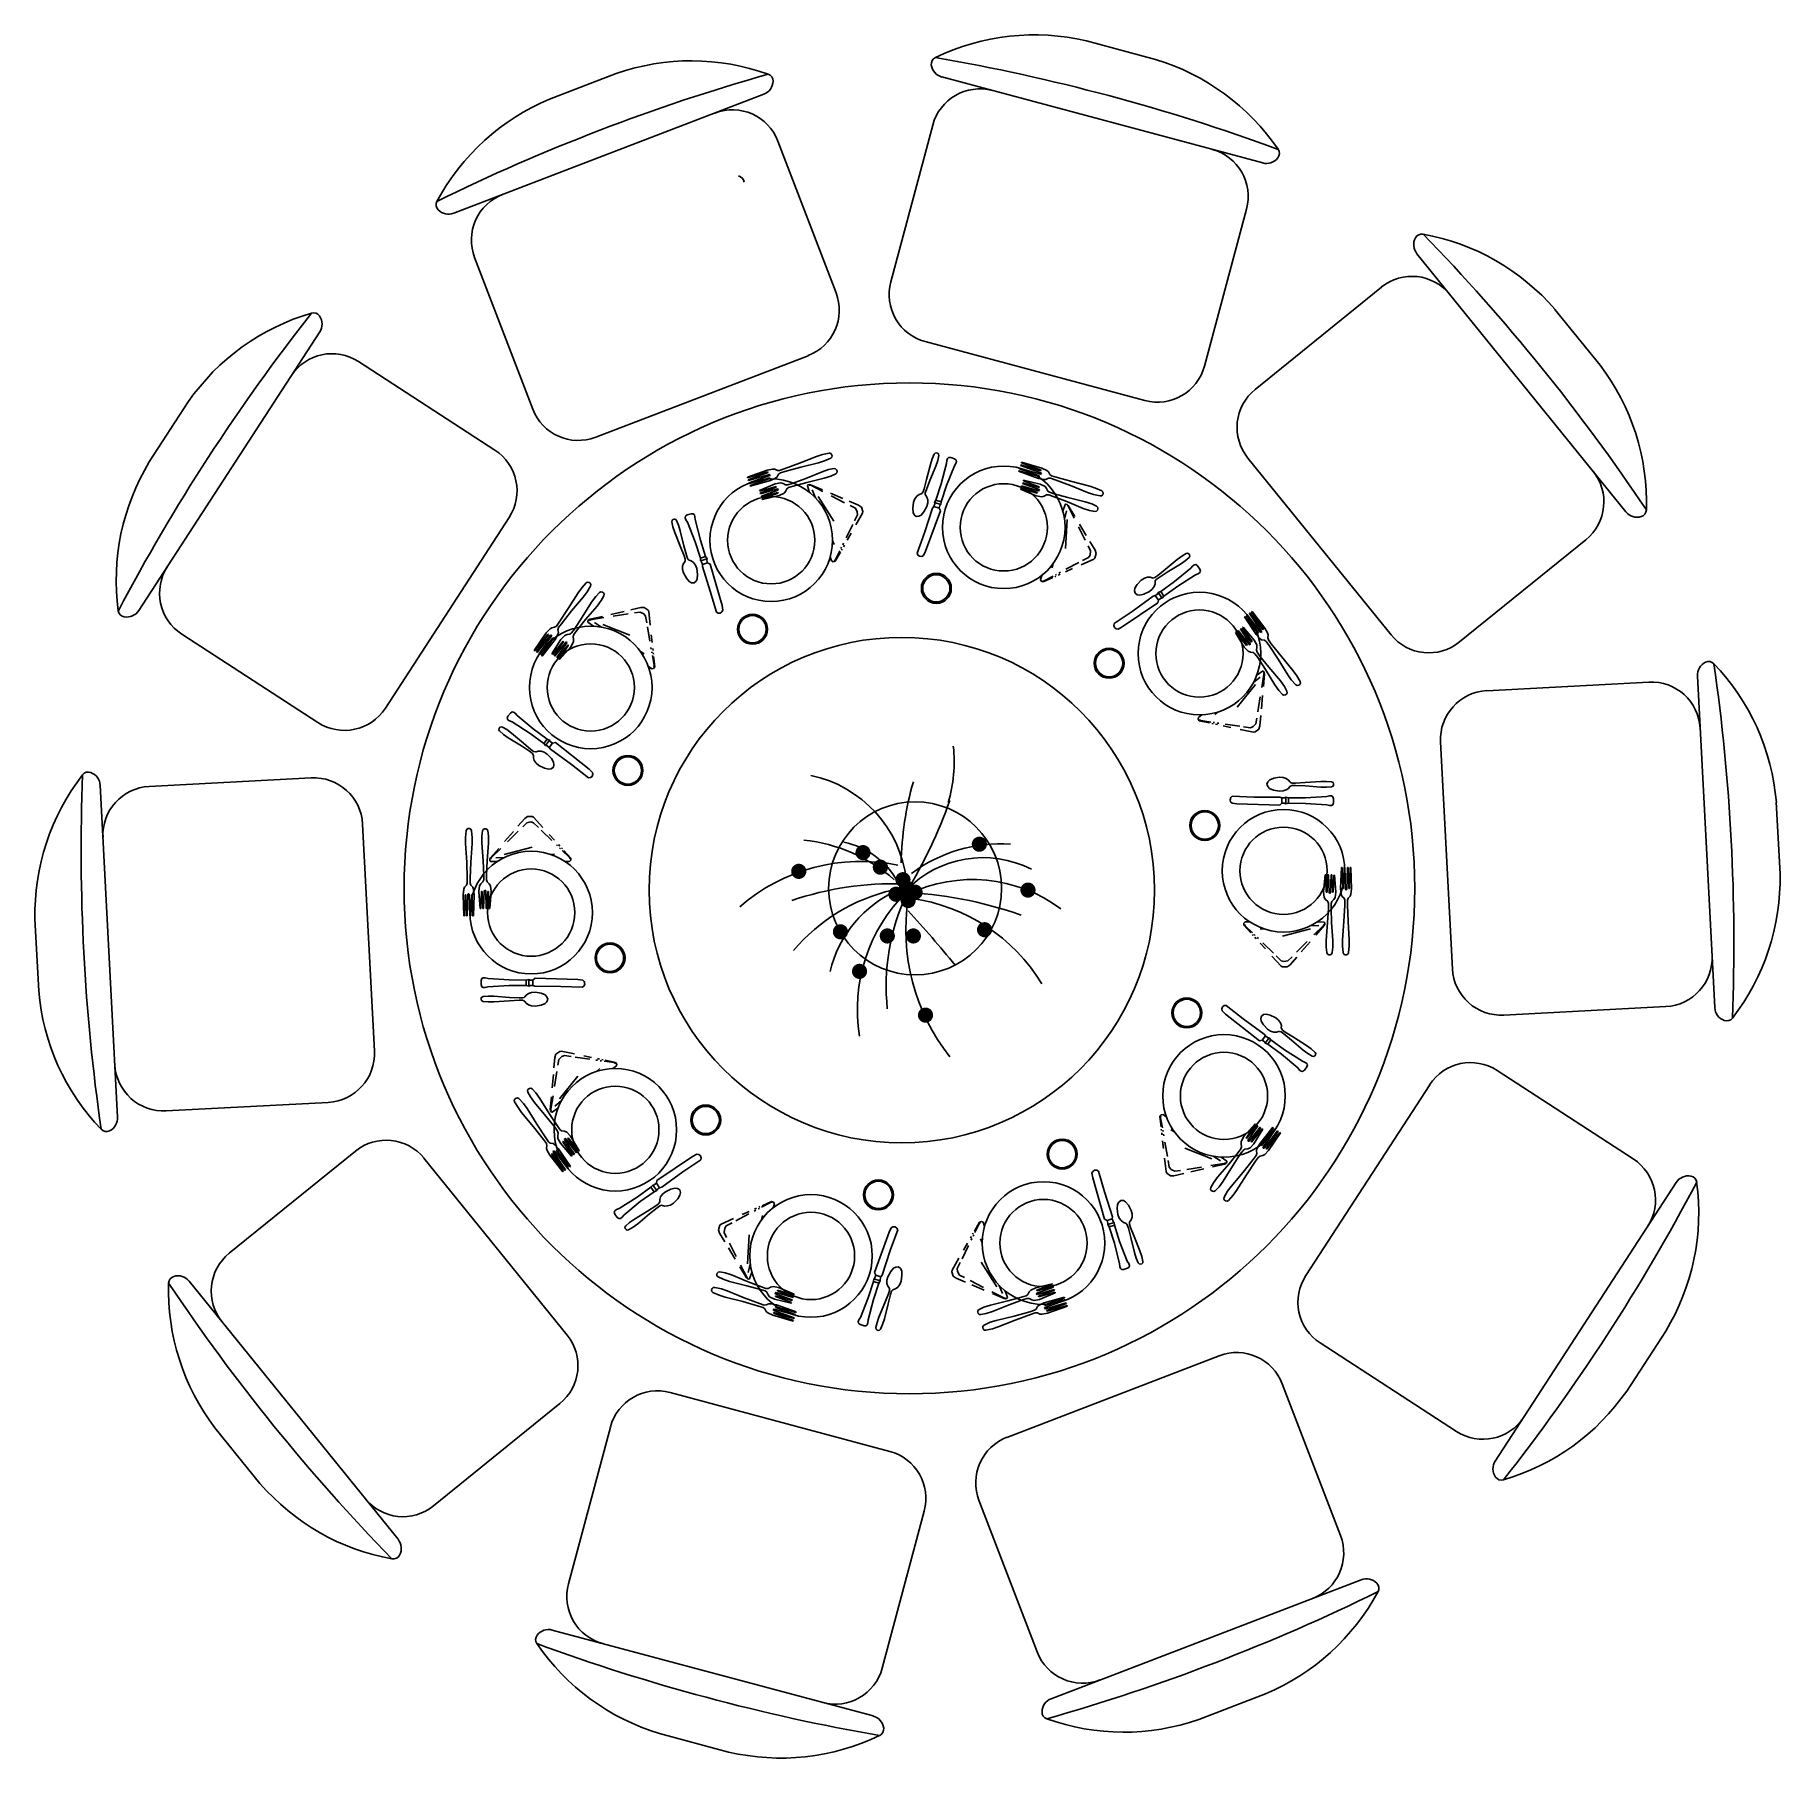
# Model space of a CAD drawing. Extents: x 80779 to 83197, y 4533 to 6920.
import ezdxf

# ---------------------------------------------------------------- set-up
doc = ezdxf.new("R2010")
doc.units = 0
doc.header["$LTSCALE"] = 20
doc.header["$MEASUREMENT"] = 0
doc.layers.get('0').update_dxf_attribs({"linetype": 'CONTINUOUS'})
for name, color, linetype in [('1', 1, 'CONTINUOUS'), ('2D', 7, 'CONTINUOUS'), ('3', 2, 'CONTINUOUS'), ('4', 5, 'CONTINUOUS')]:
    doc.layers.add(name, color=color, linetype=linetype)

# ---------------------------------------------------------------- blocks, each defined once
blk = doc.blocks.new('CJ003')
at = {"layer": '2D', "color": 2, "linetype": 'BYBLOCK'}
for p, q in [((158.8, 122.7), (155.7, 119.5)), ((163.6, 124.2), (158.8, 122.7)), ((168.3, 122.7), (163.6, 124.2)), ((171.4, 119.5), (168.3, 122.7)), ((-125.8, 91.2), (-143.6, 74.9)), ((-127.4, 88.1), (-143.5, 71.3)), ((-124.2, 89.6), (-127.4, 88.1)), ((-121.1, 91.2), (-125.8, 91.2)), ((-118, 88.1), (-121.1, 91.2)), ((-118, 78.2), (-118, 88.1)), ((154.1, 108.5), (151, 9.4)), ((155.7, 119.5), (154.1, 108.5)), ((169.9, 69.2), (171.4, 119.5)), ((-166.7, 47.2), (-190.3, 22.7)), ((-167.4, 53.1), (-180.7, 40.9)), ((-153.9, 65.5), (-157.4, 62.3)), ((-154.1, 60.4), (-156.7, 57.6)), ((-147.5, 71.4), (-149.7, 69.3)), ((-147.6, 67.1), (-149.6, 65)), ((-134.6, 43.8), (-135.3, 53.5)), ((169.9, 9.4), (169.9, 69.2)), ((-220.2, 4.7), (-221.8, 1.6)), ((-221.8, 1.6), (-221.8, -9.4)), ((-196.9, 26.1), (-220.2, 4.7)), ((-207.6, 4.7), (-209.2, -1.6)), ((-196.6, 16.2), (-207.6, 4.7)), ((-133.7, -62.9), (-150.9, 1.8)), ((151, 9.4), (155.7, 4.7)), ((155.7, -1.6), (155.7, 4.7)), ((168.3, 4.7), (155.7, 4.7)), ((168.3, 4.7), (169.9, 9.4)), ((168.3, -1.6), (168.3, 4.7)), ((183.6, 9.9), (186.2, 23.6)), ((184.2, 1.4), (183.6, 9.9)), ((186.5, -5.6), (184.2, 1.4)), ((186.2, 23.6), (189.9, 32.8)), ((189.9, 32.8), (194.1, 37)), ((194.1, 37), (199.7, 39.3)), ((205.4, 37), (199.7, 39.3)), ((209.6, 32.8), (205.4, 37)), ((213.3, 23.6), (209.6, 32.8)), ((212.9, -5.6), (215.3, 1.4)), ((215.9, 9.9), (213.3, 23.6)), ((215.3, 1.4), (215.9, 9.9)), ((-221.8, -9.4), (-217, -15.7)), ((-217, -15.7), (-199.1, -31.2)), ((-209.2, -1.6), (-207.6, -11)), ((-207.6, -11), (-198.3, -20.3)), ((-187.8, -30.8), (-163.4, -55.3)), ((154.1, -4.7), (155.7, -1.6)), ((169.9, -4.7), (154.1, -4.7)), ((155.7, -11), (154.1, -4.7)), ((155.7, -11), (168.3, -11)), ((155.7, -50.3), (155.7, -11)), ((169.9, -4.7), (168.3, -1.6)), ((168.3, -11), (169.9, -4.7)), ((168.3, -50.3), (168.3, -11)), ((190.2, -10.9), (186.5, -5.6)), ((194.2, -13.8), (190.2, -10.9)), ((195.6, -15.2), (194.2, -13.8)), ((197, -19.3), (195.6, -15.2)), ((195.8, -49.4), (197, -27.1)), ((197, -27.1), (197, -19.3)), ((202.4, -19.3), (203.8, -15.2)), ((202.4, -27.1), (202.4, -19.3)), ((203.7, -49.4), (202.4, -27.1)), ((203.8, -15.2), (205.2, -13.8)), ((205.2, -13.8), (209.3, -10.9)), ((209.3, -10.9), (212.9, -5.6)), ((-187, -41.6), (-163.6, -61.8)), ((-148.1, -75.1), (-125.8, -94.4)), ((-147.8, -70.8), (-125.8, -92.8)), ((-125.8, -81.8), (-127.2, -62.1)), ((-118, -94.4), (-118, -78.2)), ((152.6, -99.1), (155.7, -50.3)), ((171.4, -99.1), (168.3, -50.3)), ((193.2, -85.2), (195.8, -49.4)), ((206.3, -85.2), (203.7, -49.4)), ((-193.4, -105.2), (-191.8, -102.1)), ((-193.4, -105.2), (-193.4, -108.4)), ((-193.4, -108.4), (-191.8, -111.5)), ((-191.8, -102.1), (-188.6, -100.5)), ((-191.8, -111.5), (-188.6, -113.1)), ((-188.6, -100.5), (-176.1, -98.9)), ((-188.6, -113.1), (-176.1, -114.7)), ((-176.1, -98.9), (-160.3, -98.9)), ((-176.1, -114.7), (-160.3, -114.7)), ((-160.3, -98.9), (-119.4, -102.1)), ((-160.3, -114.7), (-119.4, -111.5)), ((-125.8, -92.8), (-122.7, -94.4)), ((-125.8, -94.4), (-122.7, -95.9)), ((-122.7, -95.9), (-119.5, -95.9)), ((-119.5, -95.9), (-118, -94.4)), ((-119.4, -102.1), (-86.4, -103.7)), ((-119.4, -111.5), (-86.4, -109.9)), ((-86.4, -103.7), (-75.4, -103.7)), ((-86.4, -109.9), (-75.4, -109.9)), ((-75.4, -103.7), (-70.7, -102.1)), ((-75.4, -109.9), (-70.7, -111.5)), ((-70.7, -102.1), (-66, -97.4)), ((-70.7, -111.5), (-66, -116.2)), ((-66, -97.4), (-61.3, -94.2)), ((-66, -116.2), (-61.3, -119.4)), ((-61.3, -94.2), (-48.7, -92.6)), ((-61.3, -119.4), (-48.7, -121)), ((-50.2, -105.2), (-51.8, -106.8)), ((-50.2, -108.4), (-51.8, -106.8)), ((-9.4, -103.7), (-50.2, -105.2)), ((-9.4, -109.9), (-50.2, -108.4)), ((-48.7, -92.6), (-9.4, -95.8)), ((-9.4, -97.4), (-48.7, -98.9)), ((-48.7, -98.9), (-48.7, -100.5)), ((-48.7, -100.5), (-9.4, -102.1)), ((-48.7, -113.1), (-9.4, -111.5)), ((-48.7, -114.7), (-48.7, -113.1)), ((-9.4, -116.2), (-48.7, -114.7)), ((-48.7, -121), (-9.4, -117.8)), ((-9.4, -95.8), (-9.4, -97.4)), ((-9.4, -102.1), (-9.4, -103.7)), ((-9.4, -111.5), (-9.4, -109.9)), ((-9.4, -117.8), (-9.4, -116.2)), ((151, -105.4), (152.6, -99.1)), ((151, -110.1), (151, -105.4)), ((152.6, -113.2), (151, -110.1)), ((157.3, -114.8), (152.6, -113.2)), ((157.3, -114.8), (166.7, -114.8)), ((166.7, -114.8), (171.4, -113.2)), ((173, -105.4), (171.4, -99.1)), ((171.4, -113.2), (173, -110.1)), ((173, -110.1), (173, -105.4)), ((193, -98.6), (193.2, -85.2)), ((194.2, -110.3), (193, -98.6)), ((195.5, -113.5), (194.2, -110.3)), ((198.2, -114.8), (195.5, -113.5)), ((198.2, -114.8), (201.3, -114.8)), ((201.3, -114.8), (204, -113.5)), ((204, -113.5), (205.3, -110.3)), ((205.3, -110.3), (206.5, -98.6)), ((206.5, -98.6), (206.3, -85.2)), ((-193.4, -143), (-191.8, -139.8)), ((-193.4, -146.1), (-193.4, -143)), ((-193.4, -143), (-193.4, -146.1)), ((-193.4, -146.1), (-191.8, -149.3)), ((-191.8, -139.8), (-188.6, -138.3)), ((-191.8, -149.3), (-188.6, -150.8)), ((-188.6, -138.3), (-172.9, -136.7)), ((-188.6, -150.8), (-172.9, -152.4)), ((-172.9, -136.7), (-158.8, -136.7)), ((-172.9, -152.4), (-158.8, -152.4)), ((-158.8, -136.7), (-116.3, -139.8)), ((-158.8, -152.4), (-116.3, -149.3)), ((-116.3, -139.8), (-78.6, -141.4)), ((-116.3, -149.3), (-78.6, -147.7)), ((-78.6, -141.4), (-67.5, -141.4)), ((-78.6, -147.7), (-67.5, -147.7)), ((-67.5, -141.4), (-62.8, -139.8)), ((-67.5, -147.7), (-62.8, -149.3)), ((-62.8, -139.8), (-58.1, -135.1)), ((-62.8, -149.3), (-58.1, -154)), ((-58.1, -135.1), (-53.4, -133.5)), ((-58.1, -154), (-53.4, -155.6)), ((-53.4, -133.5), (-40.8, -132)), ((-53.4, -155.6), (-40.8, -157.1)), ((-42.4, -143), (-44, -144.5)), ((-42.4, -146.1), (-44, -144.5)), ((7.9, -141.4), (-42.4, -143)), ((7.9, -147.7), (-42.4, -146.1)), ((-40.8, -132), (7.9, -133.5)), ((7.9, -135.1), (-40.8, -136.7)), ((-40.8, -136.7), (-40.8, -138.3)), ((-40.8, -138.3), (7.9, -139.8)), ((-40.8, -150.8), (7.9, -149.3)), ((-40.8, -152.4), (-40.8, -150.8)), ((7.9, -154), (-40.8, -152.4)), ((-40.8, -157.1), (7.9, -155.6)), ((7.9, -133.5), (7.9, -135.1)), ((7.9, -139.8), (7.9, -141.4)), ((7.9, -149.3), (7.9, -147.7)), ((7.9, -155.6), (7.9, -154))]:
    blk.add_line(p, q, dxfattribs=at)
for centre, radius in [((103.8, 182.4), 34.6), ((103.8, 182.4), 31.5), ((0, 0), 141.5), ((0, 0), 100.7)]:
    blk.add_circle(centre, radius, dxfattribs=at)
blk = doc.blocks.new('植物001')
at = {"color": 2, "const_width": 30}
for points in [[(241.1, 188, 1), (271.1, 188, 1)], [(-219.4, 154.9, 1), (-189.4, 154.9, 1)], [(-473.7, 80.8, 1), (-443.7, 80.8, 1)], [(-150.7, 97.3, 1), (-120.6, 97.3, 1)], [(-61.3, 47.7, 1), (-31.3, 47.7, 1)], [(-88.9, -9.9, 1), (-58.8, -9.9, 1)], [(-47.5, 14.8, 1), (-17.5, 14.8, 1)], [(-13.3, -1.7, 1), (16.7, -1.7, 1)], [(433.5, 6.6, 1), (463.5, 6.6, 1)], [(-40.7, -34.6, 1), (-10.7, -34.6, 1)], [(-308.7, -158.4, 1), (-278.7, -158.4, 1)], [(261.7, -150.2, 1), (291.7, -150.2, 1)], [(-123.2, -174.9, 1), (-93.2, -174.9, 1)], [(-20.1, -174.9, 1), (9.9, -174.9, 1)], [(-233.2, -315, 1), (-203.2, -315, 1)], [(28, -488.2, 1), (58, -488.2, 1)]]:
    blk.add_lwpolyline(points, format="xyb", close=True, dxfattribs=at)
at = {"color": 2}
for centre, radius, start, end in [((-391.7, 513.8), 548.2, 342.94564, 6.48138), ((-510.5, -10.9), 481.6, 6.99045, 78.02836), ((1171.3, 94.8), 1224.7, 163.85612, 179.11051), ((-1768.9, 1042.1), 2025.9, 328.98728, 340.36101), ((-507.3, -438.8), 647.1, 48.7581, 83.8624), ((-343.1, -112.9), 315.4, 28.89012, 78.45792), ((338, -392.5), 582, 85.87406, 126.95584), ((-212.2, -612), 732.1, 78.55155, 130.98153), ((270.6, -287), 422, 62.99086, 135.91017), ((-82.9, -1224.1), 1256, 88.32856, 108.729), ((76.8, -702.8), 728.2, 103.04524, 139.77663), ((127.4, -427.8), 475.9, 114.09558, 166.29534), ((229.1, -537.8), 586.1, 53.32313, 115.76326), ((422.5, -465), 649.3, 134.48606, 189.37622), ((750.9, -373.8), 863.8, 155.08876, 185.96372), ((-114.2, -1606), 1605.4, 70.5249, 87.82437), ((777.8, -150.1), 813, 171.24958, 218.23328), ((-110.2, -737.9), 718.3, 31.31505, 82.13779), ((-3315.5, -3109.5), 4475, 39.04877, 42.6799)]:
    blk.add_arc(centre, radius, start, end, dxfattribs=at)
at = {"color": 2, "width": 0.8, "flags": 9}
for tag in ['YSIZE', 'XSIZE']:
    blk.add_attdef(tag, (-27.6, -1.5), '', height=0.5, dxfattribs=at)

msp = doc.modelspace()

# ---------------------------------------------------------------- linework, layer by layer
at = {"color": 4}
for p, q in [((82236, 6911.2), (82331.8, 6885.5)), ((81492.2, 6830.6), (81584.8, 6866.1)), ((82035.8, 6861.3), (82480.2, 6742.3)), ((81359.6, 6672.6), (81789.1, 6837.4)), ((82023.2, 6794.8), (81965, 6577.5)), ((81808.6, 6772.6), (81889.2, 6562.5)), ((82457.9, 6678.4), (82399.6, 6461)), ((81388.5, 6611.3), (81469.1, 6401.3)), ((82693.9, 6616.5), (82983.4, 6259.1)), ((82644.6, 6570.2), (82469.7, 6428.6)), ((82885.1, 6539.3), (82947.5, 6462.2)), ((80923.5, 6122.4), (81174, 6508.2)), ((82012.7, 6494.8), (82317, 6413.3)), ((81227.9, 6467.2), (81416.6, 6344.7)), ((81556.3, 6362.5), (81850.4, 6475.3)), ((80937.9, 6328.2), (80991.9, 6411.3)), ((82459.7, 6333.6), (82658, 6088.8)), ((81264.9, 5987.1), (81436.5, 6251.3)), ((82927.7, 6220.5), (82752.9, 6078.9)), ((80982.8, 6089.8), (81171.5, 5967.3)), ((83015.2, 6023.2), (82790.5, 6011.4)), ((83082.3, 6031.7), (83106.4, 5572.4)), ((82726.6, 5940.5), (82743.1, 5625.9)), ((80894, 5420.9), (80870, 5880.3)), ((80937.6, 5878.8), (81162.3, 5890.6)), ((83191.6, 5856.8), (83196.8, 5757.8)), ((81249.7, 5512.2), (81233.3, 5826.7)), ((80784.7, 5595.9), (80779.5, 5694.9)), ((83038.7, 5573.8), (82814.1, 5562.1)), ((82711.5, 5465.6), (82539.9, 5201.4)), ((82993.6, 5362.9), (82804.9, 5485.4)), ((80961.2, 5429.4), (81185.9, 5441.2)), ((81048.6, 5232.2), (81223.5, 5373.8)), ((81516.7, 5119), (81318.4, 5363.8)), ((83052.9, 5330.3), (82802.4, 4944.5)), ((81282.5, 4836.1), (80993, 5193.6)), ((82748.5, 4985.5), (82559.8, 5108)), ((83038.5, 5124.5), (82984.5, 5041.4)), ((82420.1, 5090.2), (82126, 4977.3)), ((81963.7, 4957.8), (81659.4, 5039.4)), ((82587.9, 4841.3), (82507.3, 5051.4)), ((81331.8, 4882.5), (81506.7, 5024.1)), ((81091.2, 4913.4), (81028.9, 4990.5)), ((81518.5, 4774.3), (81576.7, 4991.6)), ((82167.8, 4680.1), (82087.2, 4890.1)), ((81953.2, 4657.8), (82011.4, 4875.2)), ((82616.8, 4780.1), (82187.3, 4615.3)), ((81940.5, 4591.4), (81496.2, 4710.4)), ((82484.1, 4622.1), (82391.6, 4586.6)), ((81740.4, 4541.5), (81644.6, 4567.1))]:
    msp.add_line(p, q, dxfattribs=at)
msp.add_circle((81990.9, 5737.6), 700, dxfattribs=at)
for centre, radius, start, end in [((82163.8, 6604), 315.6, 76.7651, 115.7265), ((81688.7, 6568.1), 315.6, 70.2735, 109.2349), ((82031.1, 6879.3), 10, 115.7265, 187.67), ((82041, 6880.6), 20, 187.67, 255), ((81564.9, 4215.2), 2712.7, 69.8023, 80.1977), ((82240.7, 6583.4), 315.6, 34.2735, 73.2349), ((82534, 4255), 2712.7, 105.8023, 116.1977), ((81781.9, 6856.1), 20, 291, 358.33), ((81791.9, 6855.8), 10, 358.33, 70.2735), ((82088.4, 6777.3), 67.5, 75, 165), ((81614.3, 6539.6), 315.6, 112.7651, 151.7265), ((81745.6, 6748.4), 67.5, 21, 111), ((82392.7, 6695.8), 67.5, 345, 75), ((82485.3, 6761.6), 20, 255, 322.33), ((82493.3, 6755.5), 10, 322.33, 34.2735), ((81752.1, 6714.4), 10, 7.33, 79.2735), ((81451.5, 6635.5), 67.5, 111, 201), ((81345.2, 6684.3), 10, 151.7265, 223.67), ((81352.4, 6691.2), 20, 223.67, 291), ((82709.4, 6629.1), 20, 151.67, 219), ((82700.6, 6633.9), 10, 79.7265, 151.67), ((80757.5, 4752.6), 2712.7, 33.8023, 44.1977), ((82646.1, 6333.2), 315.6, 40.7651, 79.7265), ((82030.2, 6560), 67.5, 165, 255), ((82687, 6517.7), 67.5, 39, 129), ((81826.2, 6538.4), 67.5, 291, 21), ((83294.6, 4856.8), 2712.7, 141.8023, 152.1977), ((81251.1, 6231.4), 315.6, 106.2735, 145.2349), ((81165.5, 6524.7), 10, 34.33, 106.2735), ((81157.2, 6519.1), 20, 327, 34.33), ((81191.1, 6410.6), 67.5, 57, 147), ((82334.4, 6478.5), 67.5, 255, 345), ((82696.3, 6271.3), 315.6, 358.2735, 37.2349), ((82512.2, 6376.1), 67.5, 129, 219), ((81532.1, 6425.5), 67.5, 201, 291), ((81379.8, 6288.1), 67.5, 327, 57), ((81207.7, 6164.5), 315.6, 148.7651, 187.7265), ((82885.3, 6272.9), 67.5, 309, 39), ((83001.7, 6262), 10, 286.33, 358.2735), ((82998.9, 6271.6), 20, 219, 286.33), ((81019.6, 6146.4), 67.5, 147, 237), ((80904.9, 6123.4), 10, 187.7265, 259.67), ((80906.7, 6133.3), 20, 259.67, 327), ((82710.4, 6131.3), 67.5, 219, 309), ((83102.3, 6032.8), 20, 115.67, 183), ((83098, 6041.8), 10, 43.7265, 115.67), ((82877.2, 5830.6), 315.6, 4.7651, 43.7265), ((80420.2, 5661.9), 2712.7, 357.8023, 8.1977), ((83018.7, 5955.8), 67.5, 3, 93), ((82794, 5944), 67.5, 93, 183), ((81208.3, 6023.9), 67.5, 237, 327), ((80853.4, 5888.7), 10, 70.33, 142.2735), ((81095.1, 5701.7), 315.6, 142.2735, 181.2349), ((83556.2, 5790.8), 2712.7, 177.8023, 188.1977), ((80850, 5879.2), 20, 3, 70.33), ((80941.2, 5811.4), 67.5, 93, 183), ((81165.9, 5823.2), 67.5, 3, 93), ((82881.3, 5751), 315.6, 322.2735, 1.2349), ((83035.2, 5641.2), 67.5, 273, 3), ((82810.5, 5629.5), 67.5, 183, 273), ((81099.2, 5622.1), 315.6, 184.7651, 223.7265), ((83126.4, 5573.4), 20, 183, 250.33), ((83123, 5564), 10, 250.33, 322.2735), ((81182.3, 5508.6), 67.5, 273, 3), ((80957.6, 5496.9), 67.5, 183, 273), ((82768.1, 5428.8), 67.5, 57, 147), ((80874.1, 5419.9), 20, 295.67, 3), ((80878.4, 5410.9), 10, 223.7265, 295.67), ((81266, 5321.3), 67.5, 39, 129), ((82956.8, 5306.2), 67.5, 327, 57), ((80681.8, 6595.8), 2712.7, 321.8023, 332.1977), ((82768.6, 5288.1), 315.6, 328.7651, 7.7265), ((83069.7, 5319.4), 20, 79.67, 147), ((83071.5, 5329.2), 10, 7.7265, 79.67), ((81091.1, 5179.7), 67.5, 129, 219), ((80974.7, 5190.6), 10, 106.33, 178.2735), ((80977.5, 5181), 20, 39, 106.33), ((82596.5, 5164.6), 67.5, 147, 237), ((81280.1, 5181.4), 315.6, 178.2735, 217.2349), ((83218.8, 6700.1), 2712.7, 213.8023, 224.1977), ((81464.2, 5076.5), 67.5, 309, 39), ((82444.3, 5027.2), 67.5, 21, 111), ((81641.9, 4974.2), 67.5, 75, 165), ((82725.2, 5221.3), 315.6, 286.2735, 325.2349), ((82785.2, 5042.1), 67.5, 237, 327), ((81946.2, 4892.6), 67.5, 345, 75), ((82150.2, 4914.3), 67.5, 111, 201), ((82819.1, 4933.6), 20, 147, 214.33), ((81330.3, 5119.5), 315.6, 220.7651, 259.7265), ((82810.9, 4928), 10, 214.33, 286.2735), ((81289.3, 4934.9), 67.5, 219, 309), ((81267, 4823.5), 20, 331.67, 39), ((82524.9, 4817.1), 67.5, 291, 21), ((81275.8, 4818.8), 10, 259.7265, 331.67), ((81583.7, 4756.8), 67.5, 165, 255), ((81442.4, 7197.7), 2712.7, 285.8023, 296.1977), ((82362, 4913.1), 315.6, 292.7651, 331.7265), ((82623.9, 4761.4), 20, 43.67, 111), ((82631.2, 4768.3), 10, 331.7265, 43.67), ((81483.1, 4697.2), 10, 142.33, 214.2735), ((81735.6, 4869.3), 315.6, 214.2735, 253.2349), ((82411.4, 7237.5), 2712.7, 249.8023, 260.1977), ((81491, 4691.1), 20, 75, 142.33), ((82230.8, 4704.3), 67.5, 201, 291), ((81888, 4675.3), 67.5, 255, 345), ((82194.5, 4596.6), 20, 111, 178.33), ((82184.5, 4596.9), 10, 178.33, 250.2735), ((81935.4, 4572), 20, 7.67, 75), ((81945.3, 4573.4), 10, 295.7265, 7.67), ((82287.6, 4884.5), 315.6, 250.2735, 289.2349), ((81812.6, 4848.7), 315.6, 256.7651, 295.7265)]:
    msp.add_arc(centre, radius, start, end, dxfattribs=at)
at = {"layer": '3', "linetype": 'BYBLOCK', "ltscale": 2}
msp.add_circle((81980.3, 5735.2), 350, dxfattribs=at)
at = {"layer": '4', "linetype": 'BYBLOCK', "ltscale": 2}
msp.add_circle((81998.7, 5737.6), 119.8, dxfattribs=at)

# ---------------------------------------------------------------- block references
at = {"layer": '1', "linetype": 'BYBLOCK', "ltscale": 2, "xscale": 0.6, "yscale": 0.6, "zscale": 0.6}
for p, rotation in [((82121.5, 6237.6), 161.7903371506782), ((81799.4, 6219.7), 197.7903371506782), ((82392.6, 6062.8), 125.7903371506782), ((81549.4, 6015.9), 233.7903371506782), ((82509.1, 5762), 89.7903371506782), ((81466.9, 5704), 269.7903371506782), ((82426.6, 5450.2), 53.79033715067818), ((81583.5, 5403.3), 305.7903371506782), ((81854.5, 5228.5), 341.7903371506782), ((82176.6, 5246.4), 17.79033715067819)]:
    msp.add_blockref('CJ003', p, dxfattribs=dict(at, rotation=rotation))
at = {"layer": '1', "linetype": 'BYBLOCK', "ltscale": 2, "xscale": 0.35, "yscale": 0.35, "zscale": 0.35}
msp.add_blockref('植物001', (81998.1, 5732.9), dxfattribs=at)

# ---------------------------------------------------------------- texts
at = {"color": 4, "width": 0.8, "flags": 9}
for tag, s in [('XSIZE', '1963'), ('YSIZE', '2112')]:
    msp.add_attdef(tag, (81975.5, 5737.6), s, height=0.7, dxfattribs=at)

doc.saveas('drawing.dxf')
